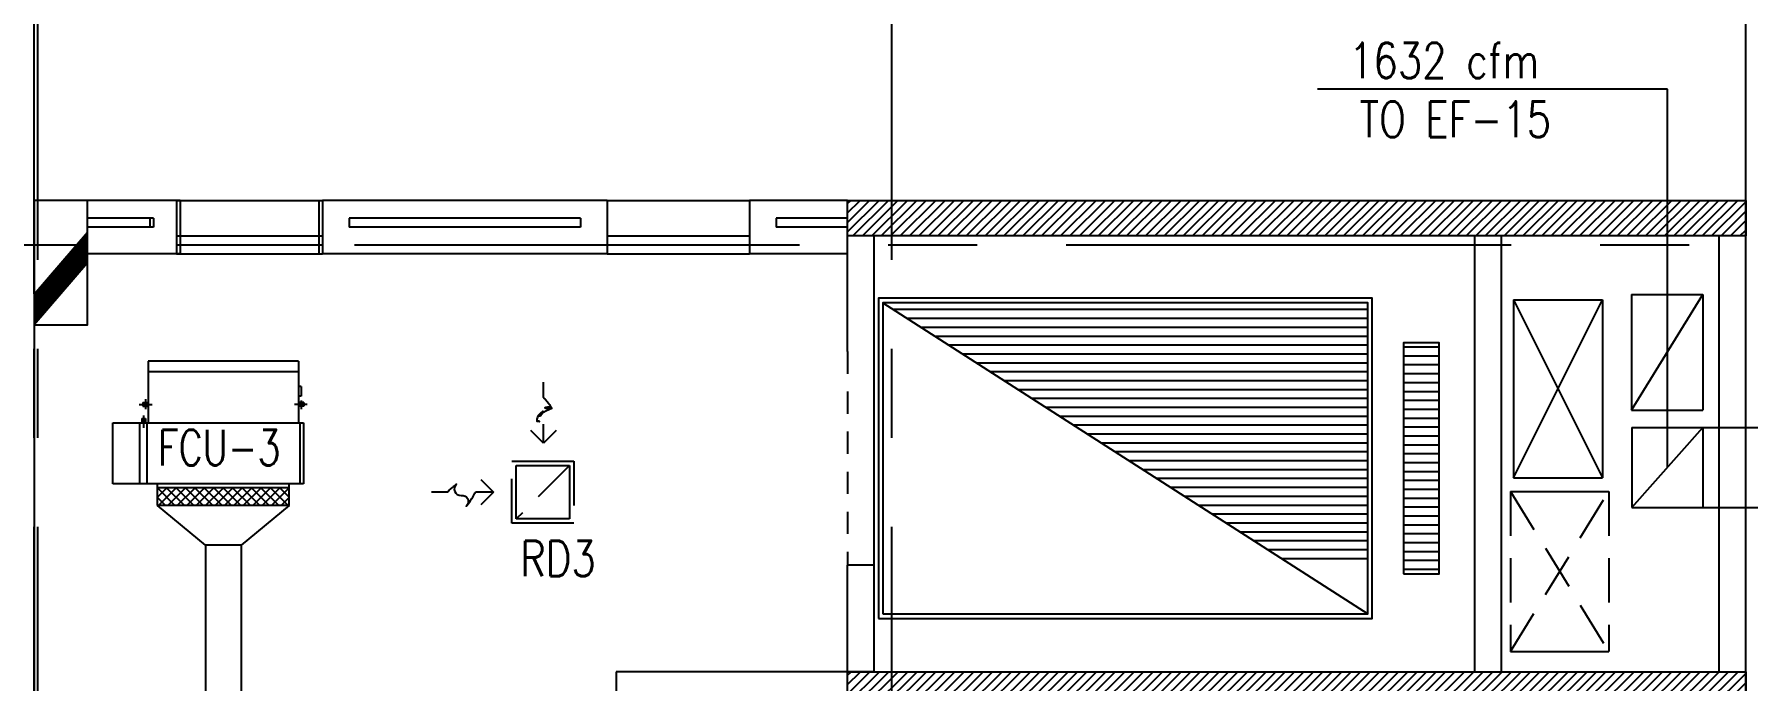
# Model space of a CAD drawing. Extents: x 417866200 to 417866302, y 43498034 to 43498122.
# Drawn here: x 417866242.78 to 417866252.41, y 43498075.21 to 43498078.84 of the extents above; entities that cross this region are included whole.
import ezdxf

# ---------------------------------------------------------------- set-up
doc = ezdxf.new("R2010")
doc.units = 0
doc.header["$MEASUREMENT"] = 0
for name, pattern in [('CENTERX2', [4, 2.5, -0.5, 0.5, -0.5]), ('HIDDEN', [0.375, 0.25, -0.125]), ('HIDDEN2', [0.1875, 0.125, -0.0625])]:
    doc.linetypes.add(name, pattern=pattern)
doc.layers.get('0').update_dxf_attribs({"linetype": 'CONTINUOUS'})
for name, color, linetype in [('AXES', 11, 'CENTERX2'), ('COL', 7, 'CONTINUOUS'), ('DUCT', 6, 'CONTINUOUS'), ('EXDUCT', 10, 'CONTINUOUS'), ('FCU', 6, 'CONTINUOUS'), ('HAT', 11, 'CONTINUOUS'), ('HIDDEN', 9, 'HIDDEN2'), ('INSUL', 9, 'CONTINUOUS'), ('LIFTS', 9, 'CONTINUOUS'), ('M-EGU.', 2, 'CONTINUOUS'), ('M-TEXT', 2, 'CONTINUOUS'), ('ROOF', 11, 'CONTINUOUS'), ('TEXT-A', 2, 'CONTINUOUS'), ('WALL', 9, 'CONTINUOUS'), ('WIN', 9, 'CONTINUOUS')]:
    doc.layers.add(name, color=color, linetype=linetype)
doc.styles.add('ROMANS', font='ROMANS.shx', dxfattribs={"width": 0.6})

# ---------------------------------------------------------------- blocks, each defined once
blk = doc.blocks.new('*X33')
at = {"color": 0}
for p, q in [((140176.4757005259, 227700), (140376.4757005259, 227700)), ((140176.4757005259, 227650), (140376.4757005259, 227650)), ((140176.4757005259, 227600), (140376.4757005259, 227600)), ((140176.4757005259, 227550), (140376.4757005259, 227550)), ((140176.4757005259, 227500), (140376.4757005259, 227500)), ((140176.4757005259, 227450), (140376.4757005259, 227450)), ((140176.4757005259, 227400), (140376.4757005259, 227400)), ((140176.4757005259, 227350), (140376.4757005259, 227350)), ((140176.4757005259, 227300), (140376.4757005259, 227300)), ((140176.4757005259, 227250), (140376.4757005259, 227250)), ((140176.4757005259, 227200), (140376.4757005259, 227200)), ((140176.4757005259, 227150), (140376.4757005259, 227150)), ((140176.4757005259, 227100), (140376.4757005259, 227100)), ((140176.4757005259, 227050), (140376.4757005259, 227050)), ((140176.4757005259, 227000), (140376.4757005259, 227000)), ((140176.4757005259, 226950), (140376.4757005259, 226950)), ((140176.4757005259, 226900), (140376.4757005259, 226900)), ((140176.4757005259, 226850), (140376.4757005259, 226850)), ((140176.4757005259, 226800), (140376.4757005259, 226800)), ((140176.4757005259, 226750), (140376.4757005259, 226750)), ((140176.4757005259, 226700), (140376.4757005259, 226700)), ((140176.4757005259, 226650), (140376.4757005259, 226650)), ((140176.4757005259, 226600), (140376.4757005259, 226600)), ((140176.4757005259, 226550), (140376.4757005259, 226550)), ((140176.4757005259, 226500), (140376.4757005259, 226500)), ((140176.4757005259, 226450), (140376.4757005259, 226450))]:
    blk.add_line(p, q, dxfattribs=at)
blk = doc.blocks.new('*X39')
at = {"color": 0}
for p, q in [((61359.22208648539, 153159.3599540289), (61539.59610626817, 153339.7339738117)), ((61359.22208648538, 153212.3929626179), (61486.56309767918, 153339.7339738117)), ((61359.22208648537, 153265.4259712069), (61433.53008909019, 153339.7339738117)), ((61359.22208648537, 153318.4589797959), (61380.4970805012, 153339.7339738117)), ((61392.62911485726, 153139.7339738118), (61592.62911485717, 153339.7339738117)), ((61445.66212344625, 153139.7339738118), (61645.66212344616, 153339.7339738117)), ((61498.69513203524, 153139.7339738118), (61698.69513203515, 153339.7339738117)), ((61551.72814062423, 153139.7339738118), (61751.72814062415, 153339.7339738117)), ((61604.76114921322, 153139.7339738118), (61804.76114921314, 153339.7339738117)), ((61657.79415780221, 153139.7339738118), (61857.79415780213, 153339.7339738117)), ((61710.8271663912, 153139.7339738118), (61910.82716639112, 153339.7339738117)), ((61763.86017498019, 153139.7339738118), (61963.86017498012, 153339.7339738117)), ((61816.89318356918, 153139.7339738118), (62016.8931835691, 153339.7339738117)), ((61869.92619215817, 153139.7339738118), (62069.9261921581, 153339.7339738117)), ((61922.95920074716, 153139.7339738118), (62122.95920074709, 153339.7339738117)), ((61975.99220933615, 153139.7339738118), (62175.99220933608, 153339.7339738117)), ((62029.02521792514, 153139.7339738118), (62229.02521792507, 153339.7339738117)), ((62082.05822651413, 153139.7339738118), (62282.05822651407, 153339.7339738117)), ((62135.09123510312, 153139.7339738118), (62335.09123510306, 153339.7339738117)), ((62188.12424369211, 153139.7339738118), (62388.12424369205, 153339.7339738117)), ((62241.1572522811, 153139.7339738118), (62441.15725228105, 153339.7339738117)), ((62294.19026087009, 153139.7339738118), (62494.19026087003, 153339.7339738117)), ((62347.22326945908, 153139.7339738118), (62547.22326945903, 153339.7339738117)), ((62400.25627804807, 153139.7339738118), (62600.25627804802, 153339.7339738117)), ((62453.28928663706, 153139.7339738118), (62653.28928663702, 153339.7339738117)), ((62506.32229522605, 153139.7339738118), (62706.322295226, 153339.7339738117)), ((62559.35530381504, 153139.7339738118), (62759.355303815, 153339.7339738117)), ((62612.38831240403, 153139.7339738118), (62812.38831240399, 153339.7339738117)), ((62665.42132099302, 153139.7339738118), (62865.42132099298, 153339.7339738117)), ((62718.45432958201, 153139.7339738118), (62918.45432958197, 153339.7339738117)), ((62771.48733817101, 153139.7339738118), (62971.48733817097, 153339.7339738117)), ((62824.52034675999, 153139.7339738118), (63024.52034675996, 153339.7339738117)), ((62877.55335534898, 153139.7339738118), (63077.55335534895, 153339.7339738117)), ((62930.58636393797, 153139.7339738118), (63130.58636393795, 153339.7339738117)), ((62983.61937252696, 153139.7339738118), (63183.61937252693, 153339.7339738117)), ((63036.65238111596, 153139.7339738118), (63236.65238111593, 153339.7339738117)), ((63089.68538970494, 153139.7339738118), (63289.68538970492, 153339.7339738117)), ((63142.71839829393, 153139.7339738118), (63342.71839829391, 153339.7339738117)), ((63195.75140688293, 153139.7339738118), (63395.7514068829, 153339.7339738117)), ((63248.78441547191, 153139.7339738118), (63448.7844154719, 153339.7339738117)), ((63301.81742406091, 153139.7339738118), (63501.81742406089, 153339.7339738117)), ((63354.8504326499, 153139.7339738118), (63554.85043264988, 153339.7339738117)), ((63407.88344123888, 153139.7339738118), (63607.88344123888, 153339.7339738117)), ((63460.91644982788, 153139.7339738118), (63660.91644982787, 153339.7339738118)), ((63513.94945841686, 153139.7339738118), (63713.94945841686, 153339.7339738118)), ((63566.98246700585, 153139.7339738118), (63766.98246700585, 153339.7339738118)), ((63620.01547559485, 153139.7339738118), (63820.01547559485, 153339.7339738118)), ((63673.04848418383, 153139.7339738117), (63873.04848418383, 153339.7339738118)), ((63726.08149277283, 153139.7339738117), (63926.08149277283, 153339.7339738118)), ((63779.11450136182, 153139.7339738117), (63979.11450136182, 153339.7339738118)), ((63832.1475099508, 153139.7339738117), (64032.14750995081, 153339.7339738118)), ((63885.1805185398, 153139.7339738117), (64085.1805185398, 153339.7339738118)), ((63938.21352712878, 153139.7339738117), (64138.2135271288, 153339.7339738118)), ((63991.24653571778, 153139.7339738117), (64191.24653571779, 153339.7339738118)), ((64044.27954430677, 153139.7339738117), (64244.27954430678, 153339.7339738118)), ((64097.31255289575, 153139.7339738117), (64297.31255289578, 153339.7339738118)), ((64150.34556148475, 153139.7339738117), (64350.34556148477, 153339.7339738118)), ((64203.37857007374, 153139.7339738117), (64403.37857007376, 153339.7339738118)), ((64256.41157866273, 153139.7339738117), (64456.41157866275, 153339.7339738118)), ((64309.44458725172, 153139.7339738117), (64509.44458725175, 153339.7339738118)), ((64362.4775958407, 153139.7339738117), (64562.47759584073, 153339.7339738118)), ((64415.5106044297, 153139.7339738117), (64615.51060442973, 153339.7339738118)), ((64468.54361301869, 153139.7339738117), (64668.54361301872, 153339.7339738118)), ((64521.57662160768, 153139.7339738117), (64721.57662160771, 153339.7339738118)), ((64574.60963019667, 153139.7339738117), (64774.6096301967, 153339.7339738118)), ((64627.64263878566, 153139.7339738117), (64827.6426387857, 153339.7339738118)), ((64680.67564737465, 153139.7339738117), (64880.67564737469, 153339.7339738118)), ((64733.70865596364, 153139.7339738117), (64933.70865596368, 153339.7339738118)), ((64786.74166455263, 153139.7339738117), (64986.74166455268, 153339.7339738118)), ((64839.77467314162, 153139.7339738117), (65039.77467314167, 153339.7339738118)), ((64892.80768173061, 153139.7339738117), (65092.80768173066, 153339.7339738118)), ((64945.8406903196, 153139.7339738117), (65145.84069031965, 153339.7339738118)), ((64998.87369890859, 153139.7339738117), (65198.87369890865, 153339.7339738118)), ((65051.90670749758, 153139.7339738117), (65251.90670749763, 153339.7339738118)), ((65104.93971608657, 153139.7339738117), (65304.93971608663, 153339.7339738118)), ((65157.97272467556, 153139.7339738117), (65357.97272467562, 153339.7339738118)), ((65211.00573326455, 153139.7339738117), (65411.00573326461, 153339.7339738118)), ((65264.03874185354, 153139.7339738117), (65464.0387418536, 153339.7339738118)), ((65317.07175044253, 153139.7339738117), (65517.0717504426, 153339.7339738118)), ((65370.10475903152, 153139.7339738117), (65570.10475903159, 153339.7339738118)), ((65423.13776762051, 153139.7339738117), (65623.13776762059, 153339.7339738118)), ((65476.1707762095, 153139.7339738117), (65676.17077620958, 153339.7339738118)), ((65529.20378479849, 153139.7339738117), (65729.20378479856, 153339.7339738118)), ((65582.23679338748, 153139.7339738117), (65782.23679338756, 153339.7339738118)), ((65635.26980197646, 153139.7339738117), (65835.26980197655, 153339.7339738118)), ((65688.30281056547, 153139.7339738117), (65888.30281056554, 153339.7339738118)), ((65741.33581915445, 153139.7339738117), (65941.33581915454, 153339.7339738118)), ((65794.36882774344, 153139.7339738117), (65994.36882774353, 153339.7339738118)), ((65847.40183633243, 153139.7339738117), (66047.40183633252, 153339.7339738118)), ((65900.43484492142, 153139.7339738117), (66100.43484492152, 153339.7339738118)), ((65953.46785351042, 153139.7339738117), (66153.4678535105, 153339.7339738118)), ((66006.5008620994, 153139.7339738117), (66206.50086209949, 153339.7339738118)), ((66059.53387068839, 153139.7339738117), (66259.5338706885, 153339.7339738118)), ((66112.56687927738, 153139.7339738117), (66312.56687927748, 153339.7339738118)), ((66165.59988786637, 153139.7339738117), (66365.59988786647, 153339.7339738118)), ((66218.63289645537, 153139.7339738117), (66409.2220864852, 153330.3231638415)), ((66271.66590504436, 153139.7339738117), (66409.2220864852, 153277.2901552526)), ((66324.69891363334, 153139.7339738117), (66409.2220864852, 153224.2571466636)), ((66377.73192222233, 153139.7339738117), (66409.2220864852, 153171.2241380746))]:
    blk.add_line(p, q, dxfattribs=at)
blk = doc.blocks.new('*X38')
at = {"color": 0}
for p, q in [((61359.22208648539, 155811.0103834785), (61537.94567681861, 155989.7339738117)), ((61359.22208648538, 155864.0433920675), (61484.91266822961, 155989.7339738117)), ((61359.22208648537, 155917.0764006564), (61431.87965964062, 155989.7339738117)), ((61359.22208648537, 155970.1094092454), (61378.84665105163, 155989.7339738117)), ((61390.97868540768, 155789.7339738118), (61590.97868540759, 155989.7339738117)), ((61444.01169399667, 155789.7339738118), (61644.01169399659, 155989.7339738117)), ((61497.04470258566, 155789.7339738118), (61697.04470258558, 155989.7339738117)), ((61550.07771117465, 155789.7339738118), (61750.07771117457, 155989.7339738117)), ((61603.11071976364, 155789.7339738118), (61803.11071976356, 155989.7339738117)), ((61656.14372835263, 155789.7339738118), (61856.14372835256, 155989.7339738117)), ((61709.17673694162, 155789.7339738118), (61909.17673694155, 155989.7339738117)), ((61762.20974553061, 155789.7339738118), (61962.20974553054, 155989.7339738117)), ((61815.2427541196, 155789.7339738118), (62015.24275411954, 155989.7339738117)), ((61868.27576270859, 155789.7339738118), (62068.27576270853, 155989.7339738117)), ((61921.30877129758, 155789.7339738118), (62121.30877129752, 155989.7339738117)), ((61974.34177988657, 155789.7339738118), (62174.34177988651, 155989.7339738117)), ((62027.37478847556, 155789.7339738118), (62227.37478847551, 155989.7339738117)), ((62080.40779706455, 155789.7339738118), (62280.40779706449, 155989.7339738117)), ((62133.44080565354, 155789.7339738117), (62333.44080565349, 155989.7339738117)), ((62186.47381424253, 155789.7339738117), (62386.47381424248, 155989.7339738117)), ((62239.50682283152, 155789.7339738117), (62439.50682283147, 155989.7339738117)), ((62292.53983142051, 155789.7339738117), (62492.53983142046, 155989.7339738117)), ((62345.5728400095, 155789.7339738117), (62545.57284000946, 155989.7339738117)), ((62398.60584859849, 155789.7339738117), (62598.60584859845, 155989.7339738117)), ((62451.63885718748, 155789.7339738117), (62651.63885718744, 155989.7339738117)), ((62504.67186577647, 155789.7339738117), (62704.67186577644, 155989.7339738117)), ((62557.70487436546, 155789.7339738117), (62757.70487436542, 155989.7339738117)), ((62610.73788295445, 155789.7339738117), (62810.73788295442, 155989.7339738117)), ((62663.77089154344, 155789.7339738117), (62863.77089154341, 155989.7339738117)), ((62716.80390013244, 155789.7339738117), (62916.80390013241, 155989.7339738117)), ((62769.83690872142, 155789.7339738117), (62969.83690872139, 155989.7339738117)), ((62822.86991731041, 155789.7339738117), (63022.86991731039, 155989.7339738117)), ((62875.90292589941, 155789.7339738117), (63075.90292589938, 155989.7339738117)), ((62928.93593448839, 155789.7339738117), (63128.93593448837, 155989.7339738117)), ((62981.96894307739, 155789.7339738117), (63181.96894307737, 155989.7339738117)), ((63035.00195166637, 155789.7339738117), (63235.00195166636, 155989.7339738117)), ((63088.03496025536, 155789.7339738117), (63288.03496025535, 155989.7339738117)), ((63141.06796884436, 155789.7339738117), (63341.06796884434, 155989.7339738117)), ((63194.10097743334, 155789.7339738117), (63394.10097743334, 155989.7339738117)), ((63247.13398602234, 155789.7339738117), (63447.13398602232, 155989.7339738117)), ((63300.16699461133, 155789.7339738117), (63500.16699461132, 155989.7339738117)), ((63353.20000320031, 155789.7339738117), (63553.20000320031, 155989.7339738117)), ((63406.23301178931, 155789.7339738117), (63606.2330117893, 155989.7339738117)), ((63459.26602037829, 155789.7339738117), (63659.26602037829, 155989.7339738117)), ((63512.29902896728, 155789.7339738117), (63712.29902896729, 155989.7339738117)), ((63565.33203755628, 155789.7339738117), (63765.33203755628, 155989.7339738117)), ((63618.36504614526, 155789.7339738117), (63818.36504614527, 155989.7339738117)), ((63671.39805473426, 155789.7339738117), (63871.39805473427, 155989.7339738117)), ((63724.43106332325, 155789.7339738117), (63924.43106332326, 155989.7339738117)), ((63777.46407191223, 155789.7339738117), (63977.46407191225, 155989.7339738117)), ((63830.49708050123, 155789.7339738117), (64030.49708050124, 155989.7339738117)), ((63883.53008909021, 155789.7339738117), (64083.53008909024, 155989.7339738117)), ((63936.56309767921, 155789.7339738117), (64136.56309767922, 155989.7339738117)), ((63989.5961062682, 155789.7339738117), (64189.59610626822, 155989.7339738117)), ((64042.62911485718, 155789.7339738117), (64242.62911485721, 155989.7339738117)), ((64095.66212344618, 155789.7339738117), (64295.6621234462, 155989.7339738117)), ((64148.69513203517, 155789.7339738117), (64348.69513203519, 155989.7339738117)), ((64201.72814062416, 155789.7339738117), (64401.72814062419, 155989.7339738117)), ((64254.76114921315, 155789.7339738117), (64454.76114921318, 155989.7339738118)), ((64307.79415780213, 155789.7339738117), (64507.79415780217, 155989.7339738118)), ((64360.82716639113, 155789.7339738117), (64560.82716639117, 155989.7339738118)), ((64413.86017498012, 155789.7339738117), (64613.86017498016, 155989.7339738118)), ((64466.89318356911, 155789.7339738117), (64666.89318356915, 155989.7339738118)), ((64519.9261921581, 155789.7339738117), (64719.92619215814, 155989.7339738118)), ((64572.95920074709, 155789.7339738117), (64772.95920074714, 155989.7339738118)), ((64625.99220933608, 155789.7339738117), (64825.99220933612, 155989.7339738118)), ((64679.02521792507, 155789.7339738117), (64879.02521792512, 155989.7339738118)), ((64732.05822651406, 155789.7339738117), (64932.05822651411, 155989.7339738118)), ((64785.09123510305, 155789.7339738117), (64985.0912351031, 155989.7339738118)), ((64838.12424369204, 155789.7339738117), (65038.12424369209, 155989.7339738118)), ((64891.15725228103, 155789.7339738117), (65091.15725228109, 155989.7339738118)), ((64944.19026087002, 155789.7339738117), (65144.19026087008, 155989.7339738118)), ((64997.22326945901, 155789.7339738117), (65197.22326945907, 155989.7339738118)), ((65050.256278048, 155789.7339738117), (65250.25627804807, 155989.7339738118)), ((65103.28928663699, 155789.7339738117), (65303.28928663705, 155989.7339738118)), ((65156.32229522598, 155789.7339738117), (65356.32229522605, 155989.7339738118)), ((65209.35530381497, 155789.7339738117), (65409.35530381504, 155989.7339738118)), ((65262.38831240396, 155789.7339738117), (65462.38831240404, 155989.7339738118)), ((65315.42132099295, 155789.7339738117), (65515.42132099302, 155989.7339738118)), ((65368.45432958194, 155789.7339738117), (65568.45432958202, 155989.7339738118)), ((65421.48733817093, 155789.7339738117), (65621.487338171, 155989.7339738118)), ((65474.52034675992, 155789.7339738117), (65674.52034676001, 155989.7339738118)), ((65527.55335534891, 155789.7339738117), (65727.553355349, 155989.7339738118)), ((65580.5863639379, 155789.7339738117), (65780.58636393798, 155989.7339738118)), ((65633.6193725269, 155789.7339738117), (65833.61937252698, 155989.7339738118)), ((65686.65238111588, 155789.7339738117), (65886.65238111597, 155989.7339738118)), ((65739.68538970487, 155789.7339738117), (65939.68538970496, 155989.7339738118)), ((65792.71839829386, 155789.7339738117), (65992.71839829396, 155989.7339738118)), ((65845.75140688285, 155789.7339738117), (66045.75140688295, 155989.7339738118)), ((65898.78441547185, 155789.7339738117), (66098.78441547194, 155989.7339738118)), ((65951.81742406084, 155789.7339738117), (66151.81742406094, 155989.7339738118)), ((66004.85043264982, 155789.7339738117), (66204.85043264992, 155989.7339738118)), ((66057.88344123881, 155789.7339738117), (66257.88344123891, 155989.7339738118)), ((66110.9164498278, 155789.7339738117), (66310.91644982791, 155989.7339738118)), ((66163.9494584168, 155789.7339738117), (66363.9494584169, 155989.7339738118)), ((66216.98246700579, 155789.7339738117), (66409.2220864852, 155981.9735932911)), ((66270.01547559477, 155789.7339738117), (66409.2220864852, 155928.9405847021)), ((66323.04848418376, 155789.7339738117), (66409.2220864852, 155875.9075761131)), ((66376.08149277275, 155789.7339738117), (66409.2220864852, 155822.8745675241))]:
    blk.add_line(p, q, dxfattribs=at)
blk = doc.blocks.new('C11')
at = {"layer": 'HAT'}
h = blk.add_hatch(dxfattribs=at)
h.set_pattern_fill('ANSI31', color=256, scale=300, style=0)
h.set_pattern_definition([(45, (-248556.1822811713, -75061.0053373936), (-26.51650429449553, 26.51650429449553), [])])
h.paths.add_polyline_path([(300.0000000000291, 700), (-2.91038304567337e-11, 700), (0, 349.9999999998981), (300.0000000000291, 349.9999999998981)])
h.paths.add_polyline_path([(300, 349.9999999998981), (-2.91038304567337e-11, 349.9999999998981), (-2.91038304567337e-11, 0), (300.0000000000291, 0)])
at = {"layer": 'COL'}
blk.add_lwpolyline([(300.0000000000291, 700), (299.9999999999709, 0), (0, 0), (0, 700)], close=True, dxfattribs=at)
blk = doc.blocks.new('*X112')
at = {"color": 0}
for p, q in [((16890.47746209932, -2466.570672882412), (16943.4517006644, -2413.596434317336)), ((16890.47746209932, -2519.603681471403), (16990.47746209933, -2419.603681471401)), ((16990.47746209933, -2565.49912589376), (16890.47746209932, -2465.499125893757)), ((16890.47746209932, -2572.636690060394), (16990.47746209933, -2472.636690060392)), ((16990.47746209933, -2512.466117304769), (16891.6077791119, -2413.596434317336)), ((16990.47746209933, -2459.433108715778), (16944.64078770089, -2413.596434317336)), ((16990.47746209933, -2618.532134482751), (16890.47746209932, -2518.532134482748)), ((16890.47746209932, -2625.669698649385), (16990.47746209933, -2525.669698649383)), ((16990.47746209933, -2671.565143071742), (16890.47746209932, -2571.565143071739)), ((16890.47746209932, -2678.702707238376), (16990.47746209933, -2578.702707238374)), ((16990.47746209933, -2724.598151660733), (16890.47746209932, -2624.59815166073)), ((16890.47746209932, -2731.735715827367), (16990.47746209933, -2631.735715827365)), ((16990.47746209933, -2777.631160249724), (16890.47746209932, -2677.631160249721)), ((16890.47746209932, -2784.768724416358), (16990.47746209933, -2684.768724416357)), ((16990.47746209933, -2830.664168838715), (16890.47746209932, -2730.664168838713)), ((16890.47746209932, -2837.801733005349), (16990.47746209933, -2737.801733005348)), ((16990.47746209933, -2883.697177427706), (16890.47746209932, -2783.697177427704)), ((16890.47746209932, -2890.83474159434), (16990.47746209933, -2790.834741594339)), ((16990.47746209933, -2936.730186016697), (16890.47746209932, -2836.730186016694)), ((16890.47746209932, -2943.867750183331), (16990.47746209933, -2843.86775018333)), ((16990.47746209933, -2989.763194605689), (16890.47746209932, -2889.763194605686)), ((16890.47746209932, -2996.900758772323), (16990.47746209933, -2896.900758772321)), ((16990.47746209933, -3042.796203194679), (16890.47746209932, -2942.796203194677)), ((16890.47746209932, -3049.933767361314), (16990.47746209933, -2949.933767361312)), ((16990.47746209933, -3095.82921178367), (16890.47746209932, -2995.829211783668)), ((16890.47746209932, -3102.966775950305), (16990.47746209933, -3002.966775950303)), ((16990.47746209933, -3148.862220372662), (16890.47746209932, -3048.862220372659)), ((16891.53081232129, -3154.946434317336), (16990.47746209933, -3055.999784539294)), ((16943.52866745501, -3154.946434317336), (16890.47746209932, -3101.89522896165)), ((16944.56382091028, -3154.946434317336), (16990.47746209933, -3109.032793128285))]:
    blk.add_line(p, q, dxfattribs=at)

msp = doc.modelspace()

# ---------------------------------------------------------------- hatches: boundary and pattern name
at = {"layer": 'LIFTS'}
h = msp.add_hatch(dxfattribs=at)
h.set_pattern_fill('_U', color=11, scale=0.05, style=0, pattern_type=0)
h.set_pattern_definition([(0, (417866187.0438355, 43498031.84456284), (0, 0.05), [])])
h.paths.add_polyline_path([(417866247.6039568, 43498077.33197241), (417866247.6039568, 43498077.29986161), (417866250.2789546, 43498075.58197241), (417866250.2789546, 43498077.33197241)])
h.paths.add_polyline_path([(417866248.9010396, 43498076.44409025), (417866249.4818729, 43498076.44409025), (417866249.4818729, 43498076.18159026), (417866248.9010396, 43498076.18159026)], flags=25)

# ---------------------------------------------------------------- linework, layer by layer
at = {"layer": 'AXES'}
for p, q in [((417866247.6039568, 43498033.57267877), (417866247.6039568, 43498111.28535389)), ((417866242.7839568, 43498033.57267877), (417866242.7839568, 43498110.9353539)), ((417866242.8039568, 43498033.57267877), (417866242.8039568, 43498110.9353539)), ((417866252.4039568, 43498033.57267877), (417866252.4039568, 43498110.9353539)), ((417866200.5839568, 43498077.65697242), (417866268.6239568, 43498077.65697242))]:
    msp.add_line(p, q, dxfattribs=at)
at = {"layer": 'COL'}
for points in [[(417866252.4039568, 43498077.90697241), (417866252.4039568, 43498077.70697241), (417866247.3539568, 43498077.70697241), (417866247.3539568, 43498077.90697241)], [(417866252.4039568, 43498075.25697241), (417866252.4039568, 43498075.05697241), (417866247.3539568, 43498075.05697241), (417866247.3539568, 43498075.25697241)]]:
    msp.add_lwpolyline(points, close=True, dxfattribs=at)
at = {"layer": 'DUCT'}
for p, q in [((417866251.0974433, 43498077.34781859), (417866251.5974433, 43498077.34781859)), ((417866251.0974433, 43498077.34781859), (417866251.0974433, 43498076.34781859)), ((417866251.5974433, 43498077.34781859), (417866251.5974433, 43498076.34781859)), ((417866251.0974433, 43498076.34781859), (417866251.5974433, 43498076.34781859))]:
    msp.add_line(p, q, dxfattribs=at)
at = {"layer": 'DUCT', "color": 2}
for p, q in [((417866251.0974433, 43498077.34781859), (417866251.5974433, 43498076.34781859)), ((417866251.0974433, 43498076.34781859), (417866251.5974433, 43498077.34781859))]:
    msp.add_line(p, q, dxfattribs=at)
at = {"layer": 'DUCT', "linetype": 'HIDDEN'}
for p, q in [((417866251.0814394, 43498076.27103123), (417866251.6324463, 43498075.37103123)), ((417866251.0814394, 43498075.37103123), (417866251.6324463, 43498076.27103123)), ((417866251.0814394, 43498076.27103123), (417866251.0814394, 43498075.37103123)), ((417866251.6324463, 43498076.27103123), (417866251.6324463, 43498075.37103123))]:
    msp.add_line(p, q, dxfattribs=at)
at = {"layer": 'DUCT', "linetype": 'ByBlock'}
for p, q in [((417866251.0814394, 43498076.27103123), (417866251.6324463, 43498076.27103123)), ((417866243.7462873, 43498075.96795055), (417866243.4756123, 43498076.19143311)), ((417866244.2169623, 43498076.19143311), (417866243.9462873, 43498075.96795055)), ((417866243.9462873, 43498075.96795055), (417866243.7462873, 43498075.96795055)), ((417866243.7462873, 43498075.96795055), (417866243.7462873, 43498072.97115915)), ((417866243.9462873, 43498075.96795055), (417866243.9462873, 43498072.97115915)), ((417866251.0814394, 43498075.37103123), (417866251.6324463, 43498075.37103123))]:
    msp.add_line(p, q, dxfattribs=at)
at = {"layer": 'EXDUCT', "color": 2, "linetype": 'ByBlock'}
msp.add_line((417866251.7612338, 43498076.72818139), (417866252.1612338, 43498077.37818139), dxfattribs=at)
at = {"layer": 'EXDUCT', "linetype": 'ByBlock'}
for p, q in [((417866251.7612338, 43498077.37818139), (417866251.7612338, 43498076.72818139)), ((417866251.7612338, 43498077.37818139), (417866252.1612338, 43498077.37818139)), ((417866252.1612338, 43498077.37818139), (417866252.1612338, 43498076.72818139)), ((417866251.7612338, 43498076.72818139), (417866252.1612338, 43498076.72818139)), ((417866251.7621569, 43498076.18118037), (417866252.1621569, 43498076.63118038)), ((417866251.7621569, 43498076.63118038), (417866251.7621569, 43498076.18118037)), ((417866251.7621569, 43498076.63118038), (417866258.6695622, 43498076.63118038)), ((417866252.1621569, 43498076.63118038), (417866252.1621569, 43498076.18118037)), ((417866251.7621569, 43498076.18118037), (417866258.6195622, 43498076.18118037))]:
    msp.add_line(p, q, dxfattribs=at)
at = {"layer": 'FCU', "color": 6}
for p, q in [((417866244.2685373, 43498077.00263311), (417866243.4240373, 43498077.00263311)), ((417866243.4240373, 43498077.00263311), (417866243.4240373, 43498076.6565581)), ((417866244.2685373, 43498077.00263311), (417866244.2685373, 43498076.6565581)), ((417866243.3771873, 43498076.3136581), (417866243.3771873, 43498076.6565581)), ((417866243.3771873, 43498076.6565581), (417866244.2971123, 43498076.6565581)), ((417866244.2971123, 43498076.6565581), (417866244.2971123, 43498076.3136581)), ((417866244.2971123, 43498076.3136581), (417866243.3771873, 43498076.3136581))]:
    msp.add_line(p, q, dxfattribs=at)
at = {"layer": 'FCU', "color": 3}
for p, q in [((417866244.2685373, 43498076.94230811), (417866243.4240373, 43498076.94230811)), ((417866244.2835373, 43498076.86099739), (417866244.2685373, 43498076.86099739)), ((417866244.2835373, 43498076.86099739), (417866244.2835373, 43498076.8060631)), ((417866243.3741031, 43498076.76053311), (417866243.4468071, 43498076.76053311)), ((417866243.3940373, 43498076.77053311), (417866243.4240373, 43498076.77053311)), ((417866243.3940373, 43498076.77053311), (417866243.3940373, 43498076.7505331)), ((417866243.4090373, 43498076.79033595), (417866243.4090373, 43498076.7335742)), ((417866244.3184716, 43498076.76053311), (417866244.2457675, 43498076.76053311)), ((417866244.2835373, 43498076.8060631), (417866244.2685373, 43498076.8060631)), ((417866244.2985373, 43498076.77053311), (417866244.2685373, 43498076.77053311)), ((417866244.2835373, 43498076.78125407), (417866244.2835373, 43498076.7335742)), ((417866244.2985373, 43498076.77053311), (417866244.2985373, 43498076.7505331)), ((417866243.2247873, 43498076.3136581), (417866243.2247873, 43498076.6565581)), ((417866243.2247873, 43498076.6565581), (417866243.3771873, 43498076.6565581)), ((417866243.3886373, 43498076.68155811), (417866243.4086373, 43498076.68155811)), ((417866243.3886373, 43498076.68155811), (417866243.3886373, 43498076.6565581)), ((417866243.3940373, 43498076.7505331), (417866243.4240373, 43498076.7505331)), ((417866243.3986373, 43498076.6976391), (417866243.3986373, 43498076.62935039)), ((417866243.4086373, 43498076.68155811), (417866243.4086373, 43498076.6565581)), ((417866243.4158695, 43498076.6565581), (417866243.4158695, 43498076.3136581)), ((417866244.2985373, 43498076.7505331), (417866244.2685373, 43498076.7505331)), ((417866244.2767051, 43498076.6565581), (417866244.2767051, 43498076.3136581)), ((417866243.3771873, 43498076.3136581), (417866243.2247873, 43498076.3136581)), ((417866243.4756123, 43498076.19143311), (417866243.4756123, 43498076.3136581)), ((417866244.2169623, 43498076.2914331), (417866243.4756123, 43498076.2914331)), ((417866244.2169623, 43498076.19143311), (417866244.2169623, 43498076.3136581)), ((417866244.2169623, 43498076.19143311), (417866243.4756123, 43498076.19143311))]:
    msp.add_line(p, q, dxfattribs=at)
at = {"layer": 'HIDDEN'}
msp.add_line((417866247.3539557, 43498077.05697241), (417866247.3539557, 43498075.85697241), dxfattribs=at)
at = {"layer": 'INSUL'}
for p, q in [((417866243.4339568, 43498077.80697241), (417866243.0839568, 43498077.80697241)), ((417866243.4339568, 43498077.80697241), (417866243.0839568, 43498077.80697241)), ((417866243.4339568, 43498077.75697241), (417866243.0839568, 43498077.75697241)), ((417866243.4339568, 43498077.75697241), (417866243.0839568, 43498077.75697241)), ((417866243.4539568, 43498077.80697241), (417866243.1039568, 43498077.80697241)), ((417866243.4539568, 43498077.75697241), (417866243.1039568, 43498077.75697241)), ((417866243.4339568, 43498077.80697241), (417866243.4339568, 43498077.75697241)), ((417866243.4339568, 43498077.80697241), (417866243.4339568, 43498077.75697241)), ((417866243.4539568, 43498077.80697241), (417866243.4539568, 43498077.75697241)), ((417866245.8539568, 43498077.80697241), (417866244.5539568, 43498077.80697241)), ((417866244.5539568, 43498077.80697241), (417866244.5539568, 43498077.75697241)), ((417866245.8539568, 43498077.75697241), (417866244.5539568, 43498077.75697241)), ((417866245.8539568, 43498077.80697241), (417866245.8539568, 43498077.75697241)), ((417866247.3539568, 43498077.80697241), (417866246.9539568, 43498077.80697241)), ((417866246.9539568, 43498077.80697241), (417866246.9539568, 43498077.75697241)), ((417866247.3539568, 43498077.75697241), (417866246.9539568, 43498077.75697241))]:
    msp.add_line(p, q, dxfattribs=at)
at = {"layer": 'LIFTS'}
for p, q in [((417866247.5539557, 43498077.33197241), (417866250.2789546, 43498075.58197241)), ((417866247.5039557, 43498075.85697241), (417866247.5039557, 43498077.05697241))]:
    msp.add_line(p, q, dxfattribs=at)
for points in [[(417866247.5289557, 43498075.55697241), (417866250.3039547, 43498075.55697241), (417866250.3039547, 43498077.35697241), (417866247.5289557, 43498077.35697241)], [(417866247.5539557, 43498075.58197241), (417866250.2789546, 43498075.58197241), (417866250.2789546, 43498077.33197241), (417866247.5539557, 43498077.33197241)], [(417866250.4789557, 43498075.80697241), (417866250.6789557, 43498075.80697241), (417866250.6789557, 43498077.10697241), (417866250.4789557, 43498077.10697241)]]:
    msp.add_lwpolyline(points, close=True, dxfattribs=at)
at = {"layer": 'M-EGU.'}
for p, q in [((417866245.6454881, 43498076.79972807), (417866245.6454881, 43498076.88572461)), ((417866245.6454881, 43498076.54258081), (417866245.5747783, 43498076.61329163)), ((417866245.6454881, 43498076.54258081), (417866245.6454881, 43498076.6494379)), ((417866245.7161978, 43498076.61329163), (417866245.6454881, 43498076.54258081)), ((417866245.4923265, 43498076.1166832), (417866245.4923265, 43498076.41668381)), ((417866245.4923265, 43498076.41668381), (417866245.7923226, 43498076.41668381)), ((417866245.7923226, 43498076.41668381), (417866245.7923226, 43498076.1166832)), ((417866245.2942103, 43498076.33705918), (417866245.3649201, 43498076.26634836)), ((417866245.1046231, 43498076.26634836), (417866245.0159871, 43498076.26634836)), ((417866245.3649201, 43498076.26634836), (417866245.2638589, 43498076.26634836)), ((417866245.3649201, 43498076.26634836), (417866245.2942103, 43498076.19563754)), ((417866245.7923226, 43498076.1166832), (417866245.4923265, 43498076.1166832))]:
    msp.add_line(p, q, dxfattribs=at)
at = {"layer": 'M-EGU.', "linetype": 'HIDDEN'}
for p, q in [((417866245.4673268, 43498076.09168315), (417866245.4673268, 43498076.44168386)), ((417866245.4673268, 43498076.44168386), (417866245.8173223, 43498076.44168386)), ((417866245.7923226, 43498076.41668381), (417866245.4923265, 43498076.1166832)), ((417866245.8173223, 43498076.44168386), (417866245.8173223, 43498076.09168315)), ((417866245.8173223, 43498076.09168315), (417866245.4673268, 43498076.09168315))]:
    msp.add_line(p, q, dxfattribs=at)
at = {"layer": 'M-EGU.'}
for points in [[(417866245.6454881, 43498076.79972807, 0.1878616880635112), (417866245.6823619, 43498076.77699811, 0.2026446714702415), (417866245.6922396, 43498076.73784388, 0.6169147816705048), (417866245.6421198, 43498076.72164962, -0.6687084752237648), (417866245.5949289, 43498076.70248149, -0.1942850651709176), (417866245.6091598, 43498076.6666061, -0.1860514396155063), (417866245.6454881, 43498076.6494379)], [(417866245.1046231, 43498076.26634836, 0.1324001419046424), (417866245.1269066, 43498076.29852476, 0.15664048728736), (417866245.1577017, 43498076.31122164, 0.7366118572675341), (417866245.1829394, 43498076.24827978, -0.7742319307937748), (417866245.2107803, 43498076.18745327, -0.2033489946306821), (417866245.2529297, 43498076.21490888, -0.1938082075567039), (417866245.2638589, 43498076.26634836)]]:
    msp.add_lwpolyline(points, format="xyb", dxfattribs=at)
at = {"layer": 'M-TEXT', "color": 4}
for p, q in [((417866251.9621569, 43498078.53250332), (417866249.9966158, 43498078.53250332)), ((417866251.9621569, 43498076.40618037), (417866251.9621569, 43498078.53250332))]:
    msp.add_line(p, q, dxfattribs=at)
at = {"layer": 'ROOF'}
msp.add_line((417866252.4039568, 43498077.90697242), (417866252.4039568, 43498089.45697241), dxfattribs=at)
at = {"layer": 'WALL'}
for p, q in [((417866243.1096479, 43498077.90697241), (417866243.0596479, 43498077.90697241)), ((417866243.5839568, 43498077.90697242), (417866243.0839568, 43498077.90697242)), ((417866243.5839568, 43498077.90697241), (417866243.0839568, 43498077.90697241)), ((417866243.6039568, 43498077.90697242), (417866243.1039568, 43498077.90697242)), ((417866243.6039568, 43498077.90697242), (417866243.1039568, 43498077.90697242)), ((417866243.4782658, 43498077.90697242), (417866243.4282658, 43498077.90697242)), ((417866243.4782658, 43498077.90697241), (417866243.4282658, 43498077.90697241)), ((417866243.5839568, 43498077.90697242), (417866243.5839568, 43498077.60697241)), ((417866243.5839568, 43498077.90697241), (417866243.5839568, 43498077.60697241)), ((417866243.6039568, 43498077.90697242), (417866243.6039568, 43498077.60697241)), ((417866244.3839568, 43498077.90697241), (417866244.3839568, 43498077.60697241)), ((417866246.0039568, 43498077.90697242), (417866244.4039568, 43498077.90697242)), ((417866244.4039568, 43498077.90697242), (417866244.4039568, 43498077.60697241)), ((417866246.0039568, 43498077.90697242), (417866246.0039568, 43498077.60697241)), ((417866247.3539568, 43498077.90697242), (417866246.8039568, 43498077.90697242)), ((417866246.8039568, 43498077.90697242), (417866246.8039568, 43498077.60697241)), ((417866242.7839568, 43498077.70697241), (417866242.7839568, 43498071.60697241)), ((417866247.3539557, 43498077.05697241), (417866247.3539557, 43498077.70697241)), ((417866247.5039557, 43498077.05697241), (417866247.5039557, 43498077.70697241)), ((417866250.8789568, 43498077.70697241), (417866250.8789568, 43498075.25697241)), ((417866251.0289568, 43498077.70697241), (417866251.0289568, 43498075.25697241)), ((417866252.2539568, 43498075.25697241), (417866252.2539568, 43498077.70697241)), ((417866252.4039568, 43498075.25697241), (417866252.4039568, 43498077.70697241)), ((417866243.5839568, 43498077.60697241), (417866243.0839568, 43498077.60697241)), ((417866243.5839568, 43498077.60697241), (417866243.0839568, 43498077.60697241)), ((417866243.6039568, 43498077.60697241), (417866243.1039568, 43498077.60697241)), ((417866246.0039568, 43498077.60697241), (417866244.4039568, 43498077.60697241)), ((417866247.3539568, 43498077.60697241), (417866246.8039568, 43498077.60697241)), ((417866247.5039557, 43498075.85697241), (417866247.3539557, 43498075.85697241)), ((417866247.3539557, 43498075.25697241), (417866247.3539557, 43498075.85697241)), ((417866247.5039557, 43498075.25697241), (417866247.5039557, 43498075.85697241)), ((417866246.0539584, 43498075.25697241), (417866246.0539584, 43498075.05697241)), ((417866247.3539557, 43498075.25697241), (417866246.0539584, 43498075.25697241)), ((417866247.5039557, 43498075.25697241), (417866247.3539557, 43498075.25697241))]:
    msp.add_line(p, q, dxfattribs=at)
at = {"layer": 'WIN'}
for p, q in [((417866243.5839568, 43498077.90697241), (417866244.3839568, 43498077.90697241)), ((417866243.6039568, 43498077.90697242), (417866244.4039568, 43498077.90697242)), ((417866246.0039568, 43498077.90697242), (417866246.8039568, 43498077.90697242)), ((417866243.5839568, 43498077.70697241), (417866244.3839568, 43498077.70697241)), ((417866243.5839568, 43498077.65697241), (417866244.3839568, 43498077.65697241)), ((417866243.6039568, 43498077.70697241), (417866244.4039568, 43498077.70697241)), ((417866243.6039568, 43498077.65697242), (417866244.4039568, 43498077.65697242)), ((417866246.0039568, 43498077.70697241), (417866246.8039568, 43498077.70697241)), ((417866246.0039568, 43498077.65697242), (417866246.8039568, 43498077.65697242)), ((417866243.5839568, 43498077.60697241), (417866244.3839568, 43498077.60697241)), ((417866243.6039568, 43498077.60697241), (417866244.4039568, 43498077.60697241)), ((417866246.0039568, 43498077.60697241), (417866246.8039568, 43498077.60697241))]:
    msp.add_line(p, q, dxfattribs=at)

# ---------------------------------------------------------------- block references
at = {"layer": 'COL', "linetype": 'ByBlock', "xscale": -0.0009999871253967285, "yscale": 0.001000002026557922, "zscale": 0.001}
msp.add_blockref('C11', (417866243.0839568, 43498077.20697241), dxfattribs=at)
at = {"layer": 'FCU', "color": 11, "xscale": -0.001000002026557922, "yscale": 0.001000002026557922, "zscale": 0.001, "rotation": 90}
msp.add_blockref('*X112', (417866241.0620159, 43498093.18191057), dxfattribs=at)
at = {"layer": 'HAT', "xscale": 0.0009999871253967285, "yscale": 0.001000002026557922, "zscale": 0.001}
for name in ['*X38', '*X39']:
    msp.add_blockref(name, (417866185.9947347, 43497921.91723844), dxfattribs=at)
at = {"layer": 'LIFTS', "color": 11, "xscale": 0.0009999871253967285, "yscale": 0.001000002026557922, "zscale": 0.001}
msp.add_blockref('*X33', (417866110.30248, 43497849.38314191), dxfattribs=at)

# ---------------------------------------------------------------- texts
at = {"layer": 'M-TEXT', "style": 'ROMANS', "width": 0.8}
for s, p in [('1632 cfm', (417866250.1730772, 43498078.59323689)), ('TO EF-15', (417866250.2323106, 43498078.26299296)), ('RD3', (417866245.5145614, 43498075.79385695))]:
    msp.add_text(s, height=0.2, dxfattribs=at).set_placement(p)
at = {"layer": 'TEXT-A', "linetype": 'ByBlock', "style": 'ROMANS', "width": 0.75}
msp.add_text('FCU-3', height=0.2, dxfattribs=at).set_placement((417866243.4795988, 43498076.41753145))

doc.saveas('drawing.dxf')
